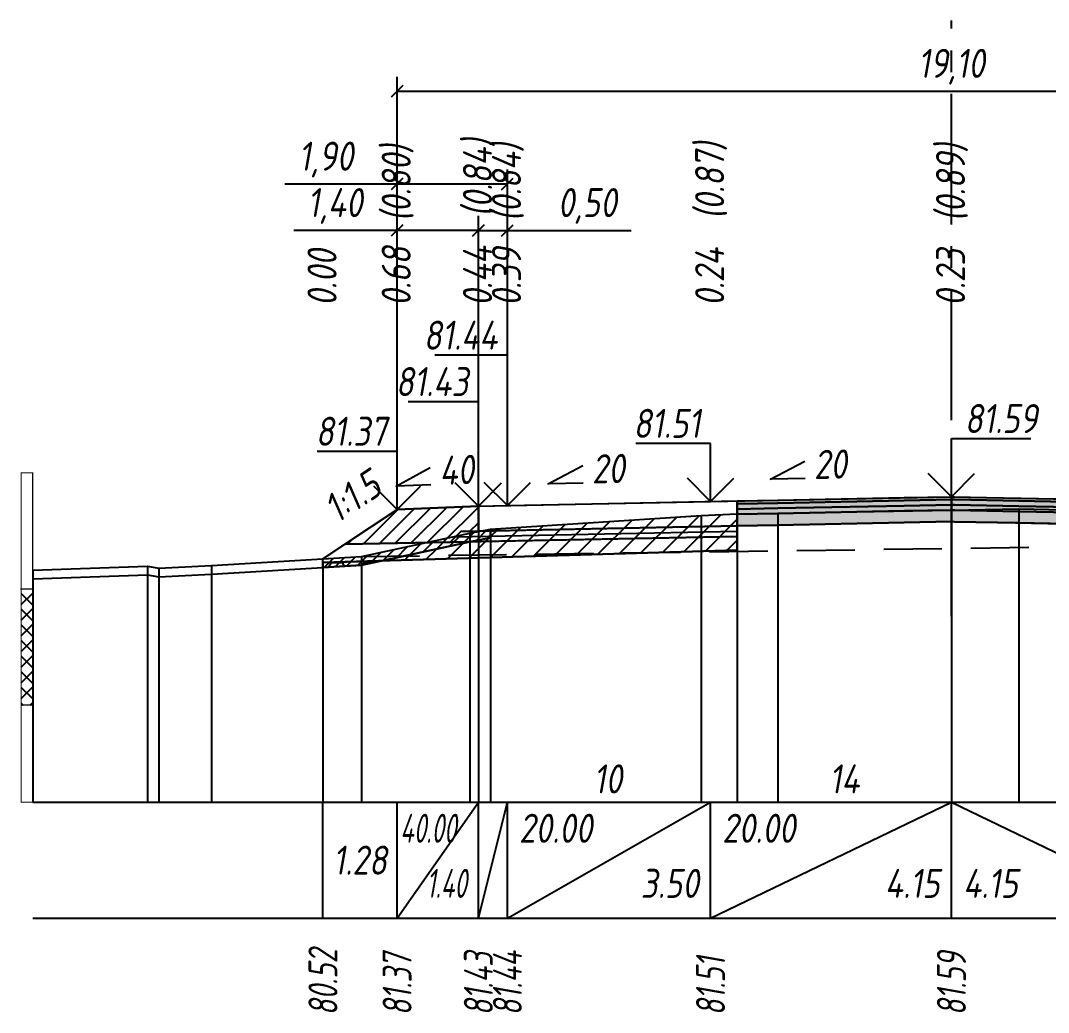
# Model space of a CAD drawing. Extents: x -717 to 1451, y -133302 to 233.
# Drawn here: x 78.9 to 167.5, y -24231.1 to -24145.6 of the extents above; entities that cross this region are included whole.
import ezdxf
from ezdxf.enums import TextEntityAlignment as Align

# ---------------------------------------------------------------- set-up
doc = ezdxf.new("R2010")
doc.units = 0
doc.linetypes.add('осевая2', pattern=[1.125, 0.75, -0.125, 0.125, -0.125])
doc.linetypes.add('штриховая', pattern=[0.75, 0.5, -0.25])
for name, color, linetype in [('Интерполированный поперечник', 2, 'Continuous'), ('Код_514', 1, 'Continuous'), ('Контур_0', 7, 'Continuous'), ('Контур_2521', 7, 'Continuous'), ('Контур_2564', 7, 'Continuous'), ('Контур_2660', 7, 'Continuous'), ('Контур_2665', 7, 'Continuous'), ('Контур_400', 7, 'Continuous'), ('Контур_508', 7, 'Continuous'), ('Контур_512', 7, 'Continuous'), ('Контур_513', 7, 'Continuous'), ('Контур_818', 7, 'Continuous'), ('Красный поперечник', 1, 'Continuous'), ('Линейка абсолютных высот', 7, 'Continuous'), ('Объём_2501', 7, 'Continuous'), ('Объём_2564', 7, 'Continuous'), ('Объём_2650', 7, 'Continuous'), ('Объём_2660', 7, 'Continuous'), ('Объём_2661', 7, 'Continuous'), ('Объём_2665', 7, 'Continuous'), ('Объём_2666', 7, 'Continuous'), ('Объём_2667', 7, 'Continuous'), ('Объём_2668', 7, 'Continuous'), ('Объём_2669', 7, 'Continuous'), ('Объём_2675', 7, 'Continuous'), ('Объём_2753', 7, 'Continuous'), ('Ось', 1, 'осевая2'), ('Откосы', 7, 'Continuous'), ('Отметки покрытия', 7, 'Continuous'), ('Рабочие отметки', 7, 'Continuous'), ('Рабочие отметки доп.', 7, 'Continuous'), ('Слои выравнивания', 7, 'Continuous'), ('Таблица', 7, 'Continuous'), ('Уклоны проезжей части', 7, 'Continuous'), ('Черный поперечник', 3, 'Continuous')]:
    doc.layers.add(name, color=color, linetype=linetype)
for name, color, linetype, true_color in [('Контур_2540', 2, 'Continuous', 0xffff00), ('Контур_2560', 2, 'Continuous', 0xffff00), ('Контур_2561', 7, 'Continuous', 0xff8040), ('Контур_2562', 3, 'Continuous', 0x00ff00), ('Контур_2563', 7, 'Continuous', 0xff8000), ('Контур_2570', 7, 'Continuous', 0x80ff00), ('Контур_2725', 7, 'Continuous', 0x323232), ('Контур_2736', 4, 'Continuous', 0x00ffff), ('Контур_2737', 4, 'Continuous', 0x00ffff), ('Контур_2738', 4, 'Continuous', 0x00ffff), ('Контур_2739', 4, 'Continuous', 0x00ffff), ('Контур_2741', 4, 'Continuous', 0x00ffff), ('Контур_2742', 4, 'Continuous', 0x00ffff), ('Контур_2743', 4, 'Continuous', 0x00ffff), ('Контур_2744', 7, 'Continuous', 0xa4ffff), ('Контур_2745', 7, 'Continuous', 0xa4ffff), ('Контур_2747', 4, 'Continuous', 0x00ffff), ('Контур_2748', 4, 'Continuous', 0x00ffff), ('Контур_2749', 4, 'Continuous', 0x00ffff), ('Контур_2750', 4, 'Continuous', 0x00ffff), ('Контур_2751', 4, 'Continuous', 0x00ffff), ('Контур_2752', 4, 'Continuous', 0x00ffff), ('Контур_2760', 7, 'Continuous', 0x323232), ('Контур_2761', 7, 'Continuous', 0x323232), ('Контур_2762', 7, 'Continuous', 0x323232), ('Контур_2763', 7, 'Continuous', 0x323232), ('Контур_402', 7, 'Continuous', 0xff6464), ('Контур_703', 4, 'Continuous', 0x00ffff), ('Контур_705', 4, 'Continuous', 0x00ffff), ('Контур_707', 4, 'Continuous', 0x00ffff), ('Контур_720', 131, 'Continuous', 0xaaffff), ('Объём_2500', 7, 'Continuous', 0xc0c0c0), ('Объём_2520', 7, 'Continuous', 0x80ffff), ('Объём_2540', 2, 'Continuous', 0xffff00), ('Объём_2560', 2, 'Continuous', 0xffff00), ('Объём_2561', 7, 'Continuous', 0xff8040), ('Объём_2562', 3, 'Continuous', 0x00ff00), ('Объём_2563', 7, 'Continuous', 0xff8000), ('Объём_2570', 7, 'Continuous', 0x80ff00), ('Объём_2600', 7, 'Continuous', 0x808000), ('Объём_2746', 2, 'Continuous', 0xffff00)]:
    doc.layers.add(name, color=color, linetype=linetype, true_color=true_color)
doc.styles.get("Standard").update_dxf_attribs({"font": 'txt', "height": 2.5})
doc.styles.add('М', font='romand.shx', dxfattribs={"width": 0.8, "oblique": 10, "height": 2.5})
doc.dimstyles.new('ISO-25', dxfattribs={"dimtxt": 2.5, "dimasz": 2.5, "dimexe": 1.25, "dimexo": 0.625, "dimtad": 1, "dimtxsty": 'Standard', "dimcen": 2.5, "dimadec": 0, "dimazin": 0, "dimtfac": 1, "dimtmove": 0, "dimatfit": 3, "dimfxl": 1, "dimarcsym": 0})

# ---------------------------------------------------------------- blocks, each defined once
blk = doc.blocks.new('_Oblique')
at = {"color": 0, "linetype": 'ByBlock', "lineweight": -2}
blk.add_line((-0.5, -0.5), (0.5, 0.5), dxfattribs=at)
blk = doc.blocks.new('*D586')
at = {"color": 0, "lineweight": -2, "transparency": 16777216}
for p, q in [((111.389, -24187.21), (111.389, -24162.49)), ((118.389, -24186.93), (118.389, -24162.49)), ((111.389, -24163.74), (102.5, -24163.74)), ((118.389, -24163.74), (111.389, -24163.74))]:
    blk.add_line(p, q, dxfattribs=at)
at = {"layer": 'Defpoints', "color": 0, "transparency": 16777216}
for p in [(118.389, -24163.74), (111.389, -24187.835), (118.389, -24187.555)]:
    blk.add_point(p, dxfattribs=at)
at = {"color": 0, "lineweight": -2, "transparency": 16777216, "rotation": 180}
blk.add_blockref('_Oblique', (111.389, -24163.74), dxfattribs=at)
at = {"color": 0, "lineweight": -2, "transparency": 16777216}
blk.add_blockref('_Oblique', (118.389, -24163.74), dxfattribs=at)
at = {"color": 0, "transparency": 16777216, "insert": (106.04, -24161.627), "char_height": 2.5, "width": 8.75, "attachment_point": 5, "style": 'М'}
blk.add_mtext('1,40', dxfattribs=at)
blk = doc.blocks.new('*D588')
at = {"color": 0, "lineweight": -2, "transparency": 16777216}
for p, q in [((118.389, -24186.93), (118.389, -24162.49)), ((120.889, -24186.88), (120.889, -24162.49)), ((118.389, -24163.74), (120.889, -24163.74)), ((120.889, -24163.74), (131.538, -24163.74))]:
    blk.add_line(p, q, dxfattribs=at)
at = {"layer": 'Defpoints', "color": 0, "transparency": 16777216}
for p in [(120.889, -24163.74), (118.389, -24187.555), (120.889, -24187.505)]:
    blk.add_point(p, dxfattribs=at)
at = {"color": 0, "lineweight": -2, "transparency": 16777216, "rotation": 180}
blk.add_blockref('_Oblique', (118.389, -24163.74), dxfattribs=at)
at = {"color": 0, "lineweight": -2, "transparency": 16777216}
blk.add_blockref('_Oblique', (120.889, -24163.74), dxfattribs=at)
at = {"color": 0, "transparency": 16777216, "insert": (127.776, -24161.627), "char_height": 2.5, "width": 9.16667, "attachment_point": 5, "style": 'М'}
blk.add_mtext('0,50', dxfattribs=at)
blk = doc.blocks.new('*D591')
at = {"color": 0, "lineweight": -2, "transparency": 16777216}
for p, q in [((111.389, -24187.21), (111.389, -24158.49)), ((120.889, -24186.88), (120.889, -24158.49)), ((111.389, -24159.74), (101.722, -24159.74)), ((120.889, -24159.74), (111.389, -24159.74))]:
    blk.add_line(p, q, dxfattribs=at)
at = {"layer": 'Defpoints', "color": 0, "transparency": 16777216}
for p in [(120.889, -24159.74), (111.389, -24187.835), (120.889, -24187.505)]:
    blk.add_point(p, dxfattribs=at)
at = {"color": 0, "lineweight": -2, "transparency": 16777216, "rotation": 180}
blk.add_blockref('_Oblique', (111.389, -24159.74), dxfattribs=at)
at = {"color": 0, "lineweight": -2, "transparency": 16777216}
blk.add_blockref('_Oblique', (120.889, -24159.74), dxfattribs=at)
at = {"color": 0, "transparency": 16777216, "insert": (105.262, -24157.627), "char_height": 2.5, "width": 8.75, "attachment_point": 5, "style": 'М'}
blk.add_mtext('1,90', dxfattribs=at)
blk = doc.blocks.new('*D592')
at = {"color": 0, "lineweight": -2, "transparency": 16777216}
for p, q in [((111.389, -24187.21), (111.389, -24150.49)), ((206.889, -24187.21), (206.889, -24150.49)), ((111.389, -24151.74), (206.889, -24151.74))]:
    blk.add_line(p, q, dxfattribs=at)
at = {"layer": 'Defpoints', "color": 0, "transparency": 16777216}
for p in [(206.889, -24151.74), (111.389, -24187.835), (206.889, -24187.835)]:
    blk.add_point(p, dxfattribs=at)
at = {"color": 0, "lineweight": -2, "transparency": 16777216, "rotation": 180}
blk.add_blockref('_Oblique', (111.389, -24151.74), dxfattribs=at)
at = {"color": 0, "lineweight": -2, "transparency": 16777216}
blk.add_blockref('_Oblique', (206.889, -24151.74), dxfattribs=at)
at = {"color": 0, "transparency": 16777216, "insert": (159.139, -24149.627), "char_height": 2.5, "width": 10.41667, "attachment_point": 5, "style": 'М'}
blk.add_mtext('19,10', dxfattribs=at)

msp = doc.modelspace()

# ---------------------------------------------------------------- hatches: boundary and pattern name
at = {"layer": 'Линейка абсолютных высот'}
h = msp.add_hatch(dxfattribs=at)
h.set_pattern_fill('ANSI37', scale=0.3, style=0)
h.set_pattern_definition([(45.0000013, (0, 0), (-0.67351924, 0.67351921), []), (135.0000003, (0, 0), (-0.67351922, -0.67351923), [])])
h.paths.add_polyline_path([(80, -24204.63), (80, -24194.63), (79, -24194.63), (79, -24204.63)])
at = {"layer": 'Объём_2563'}
h = msp.add_hatch(dxfattribs=at)
h.set_pattern_fill('ANSI31', color=256, scale=0.3)
h.paths.add_polyline_path([(111.389, -24187.773), (118.389, -24187.493), (118.389, -24189.643), (116.889, -24189.673), (115.971, -24190.591), (106.889, -24190.773)])
at = {"layer": 'Объём_2570'}
h = msp.add_hatch(dxfattribs=at)
h.set_pattern_fill('ANSI31', color=256, scale=0.2)
h.paths.add_polyline_path([(119.435, -24190.229), (117.645, -24190.574), (108.312, -24192.584), (105, -24192.782), (105, -24192.032), (108.312, -24191.834), (117.645, -24189.824), (119.435, -24189.479)])
at = {"layer": 'Объём_2600'}
h = msp.add_hatch(dxfattribs=at)
h.set_pattern_fill('ANSI31', color=6, scale=0.4)
h.paths.add_polyline_path([(137.591, -24188.308), (140.695, -24188.164), (140.695, -24191.281), (110.102, -24192.199), (117.645, -24190.574), (119.435, -24190.229), (119.435, -24189.479)])
h = msp.add_hatch(dxfattribs=at)
h.set_pattern_fill('HONEY', color=5, scale=0.3)
h.paths.add_polyline_path([(105, -24192.352), (110.102, -24192.199), (108.312, -24192.584), (105, -24192.782)])
at = {"layer": 'Слои выравнивания'}
for color, points in [(2, [(140.695, -24187.047), (144.173, -24186.977), (155.056, -24186.759), (159.139, -24186.678), (159.139, -24186.928), (155.056, -24187.009), (144.173, -24187.227), (140.695, -24187.297)]), (3, [(140.695, -24187.297), (144.173, -24187.227), (155.056, -24187.009), (159.139, -24186.928), (159.139, -24187.378), (155.056, -24187.459), (144.173, -24187.677), (140.695, -24187.747)]), (2, [(159.139, -24186.678), (159.415, -24186.683), (164.936, -24186.794), (179.889, -24187.093), (189.517, -24187.285), (189.517, -24187.535), (179.889, -24187.343), (164.936, -24187.044), (159.415, -24186.933), (159.139, -24186.928)]), (3, [(159.139, -24186.928), (159.415, -24186.933), (164.936, -24187.044), (179.889, -24187.343), (189.517, -24187.535), (189.517, -24187.985), (179.889, -24187.793), (164.936, -24187.494), (159.415, -24187.383), (159.139, -24187.378)]), (4, [(140.695, -24187.747), (144.173, -24187.677), (155.056, -24187.459), (159.139, -24187.378), (159.139, -24187.828), (155.056, -24187.909), (144.173, -24188.127), (140.695, -24188.197)]), (5, [(140.695, -24188.197), (144.173, -24188.127), (155.056, -24187.909), (159.139, -24187.828), (159.139, -24188.828), (155.056, -24188.909), (144.173, -24189.127), (140.695, -24189.197)]), (4, [(159.139, -24187.378), (159.415, -24187.383), (164.936, -24187.494), (179.889, -24187.793), (189.517, -24187.985), (189.517, -24188.435), (179.889, -24188.243), (164.936, -24187.944), (159.415, -24187.833), (159.139, -24187.828)]), (5, [(159.139, -24187.828), (159.415, -24187.833), (164.936, -24187.944), (179.889, -24188.243), (189.517, -24188.435), (189.517, -24189.435), (179.889, -24189.243), (164.936, -24188.944), (159.415, -24188.833), (159.139, -24188.828)])]:
    msp.add_hatch(color=color, dxfattribs=at).paths.add_polyline_path(points)

# ---------------------------------------------------------------- linework, layer by layer
at = {"layer": 'Интерполированный поперечник', "linetype": 'штриховая', "ltscale": 10, "flags": 128}
msp.add_lwpolyline([(108.312, -24191.834), (222.711, -24190.255)], dxfattribs=at)
at = {"layer": 'Код_514'}
for p, q in [((105, -24223), (105, -24213)), ((111.389, -24223), (111.389, -24213)), ((111.389, -24223), (118.389, -24213)), ((118.389, -24223), (118.389, -24213)), ((118.389, -24223), (120.889, -24213)), ((120.889, -24223), (120.889, -24213)), ((120.889, -24223), (138.389, -24213)), ((138.389, -24223), (138.389, -24213)), ((138.389, -24223), (159.139, -24213)), ((159.139, -24223), (159.139, -24213)), ((159.139, -24213), (179.889, -24223))]:
    msp.add_line(p, q, dxfattribs=at)
at = {"layer": 'Контур_0', "flags": 128}
for points in [[(118.389, -24187.493), (140.695, -24187.047), (140.695, -24189.197), (118.389, -24189.643), (118.389, -24187.493), (118.389, -24187.493)], [(111.389, -24187.773), (105, -24192.032), (105, -24192.032), (105, -24192.032), (105, -24192.032), (105, -24192.032), (105, -24192.032), (105, -24192.032), (105, -24192.032), (105, -24192.032), (105, -24192.032), (105, -24192.032), (105, -24192.032), (105, -24192.032), (105, -24192.032), (105, -24192.032)], [(111.389, -24187.773), (105, -24192.032), (105, -24192.032), (105, -24192.032), (105, -24192.032), (105, -24192.032), (105, -24192.032), (105, -24192.032), (105, -24192.032), (105, -24192.032), (105, -24192.032), (105, -24192.032), (105, -24192.032), (105, -24192.032), (105, -24192.032), (105, -24192.032), (105, -24192.032), (105, -24192.032), (105, -24192.032), (105, -24192.032), (105, -24192.032), (105, -24192.032), (105, -24192.032), (105, -24192.032), (105, -24192.032), (105, -24192.032), (105, -24192.032), (105, -24192.032), (105, -24192.032), (105, -24192.032)], [(106.889, -24190.773), (115.971, -24190.591), (116.889, -24189.673), (118.389, -24189.643)], [(116.889, -24189.673), (140.695, -24189.197), (140.695, -24190.097), (115.971, -24190.591), (116.889, -24189.673), (116.889, -24189.673)]]:
    msp.add_lwpolyline(points, dxfattribs=at)
at = {"layer": 'Контур_2521', "color": 250, "flags": 128}
msp.add_lwpolyline([(116.43, -24190.132), (140.695, -24189.647)], dxfattribs=at)
at = {"layer": 'Контур_2540', "flags": 128}
msp.add_lwpolyline([(106.889, -24190.773), (140.695, -24190.097), (140.695, -24191.281), (105, -24192.352), (105, -24192.032), (106.889, -24190.773), (106.889, -24190.773)], dxfattribs=at)
at = {"layer": 'Контур_2560', "flags": 128}
msp.add_lwpolyline([(111.389, -24187.773), (111.389, -24187.773), (111.389, -24187.773), (118.389, -24187.493)], dxfattribs=at)
at = {"layer": 'Контур_2561', "flags": 128}
msp.add_lwpolyline([(118.389, -24187.493), (118.389, -24187.493), (111.389, -24187.773), (111.389, -24187.773), (118.389, -24187.493)], dxfattribs=at)
at = {"layer": 'Контур_2562', "flags": 128}
msp.add_lwpolyline([(111.389, -24187.773), (111.389, -24187.773), (111.389, -24187.773), (111.389, -24187.773), (111.389, -24187.773)], dxfattribs=at)
at = {"layer": 'Контур_2563', "flags": 128}
msp.add_lwpolyline([(111.389, -24187.773), (118.389, -24187.493), (118.389, -24189.643), (116.889, -24189.673), (115.971, -24190.591), (106.889, -24190.773), (111.389, -24187.773), (111.389, -24187.773)], dxfattribs=at)
at = {"layer": 'Контур_2564', "flags": 128}
msp.add_lwpolyline([(111.389, -24187.773), (118.389, -24187.493)], dxfattribs=at)
at = {"layer": 'Контур_2570', "flags": 128}
msp.add_lwpolyline([(80, -24193.75), (89.876, -24193.423), (90.859, -24193.591), (95.393, -24193.355), (108.312, -24192.584), (108.312, -24192.584), (117.645, -24190.574), (119.435, -24190.229), (119.435, -24189.479), (137.591, -24188.308), (140.695, -24188.164), (144.173, -24188.099), (159.139, -24187.838), (164.936, -24187.737), (189.517, -24188.272)], dxfattribs=at)
at = {"layer": 'Контур_2660', "flags": 128}
msp.add_lwpolyline([(105, -24192.352), (140.695, -24191.281)], dxfattribs=at)
at = {"layer": 'Контур_2665', "flags": 128}
msp.add_lwpolyline([(111.389, -24187.773), (111.389, -24187.773)], dxfattribs=at)
at = {"layer": 'Контур_2725', "flags": 128}
msp.add_lwpolyline([(140.695, -24189.197), (144.173, -24189.127), (155.056, -24188.909), (159.139, -24188.828), (159.415, -24188.833), (164.936, -24188.944), (179.889, -24189.243), (189.517, -24189.435)], dxfattribs=at)
at = {"layer": 'Контур_2736', "flags": 128}
msp.add_lwpolyline([(111.389, -24187.773), (105, -24192.032)], dxfattribs=at)
at = {"layer": 'Контур_2737', "flags": 128}
msp.add_lwpolyline([(105, -24192.032), (105, -24192.032)], dxfattribs=at)
at = {"layer": 'Контур_2738', "flags": 128}
msp.add_lwpolyline([(105, -24192.032), (105, -24192.032)], dxfattribs=at)
at = {"layer": 'Контур_2739', "flags": 128}
msp.add_lwpolyline([(105, -24192.032), (105, -24192.032)], dxfattribs=at)
at = {"layer": 'Контур_2741', "flags": 128}
msp.add_lwpolyline([(105, -24192.032), (105, -24192.032)], dxfattribs=at)
at = {"layer": 'Контур_2742', "flags": 128}
msp.add_lwpolyline([(105, -24192.032), (105, -24192.032)], dxfattribs=at)
at = {"layer": 'Контур_2743', "flags": 128}
msp.add_lwpolyline([(105, -24192.032), (105, -24192.032)], dxfattribs=at)
at = {"layer": 'Контур_2744', "flags": 128}
msp.add_lwpolyline([(105, -24192.032), (105, -24192.032)], dxfattribs=at)
msp.add_lwpolyline([(105, -24192.032), (105, -24192.032)], dxfattribs=at)
msp.add_lwpolyline([(105, -24192.032), (105, -24192.032)], dxfattribs=at)
msp.add_lwpolyline([(105, -24192.032), (105, -24192.032)], dxfattribs=at)
msp.add_lwpolyline([(105, -24192.032), (105, -24192.032)], dxfattribs=at)
msp.add_lwpolyline([(105, -24192.032), (105, -24192.032)], dxfattribs=at)
at = {"layer": 'Контур_2745', "flags": 128}
msp.add_lwpolyline([(105, -24192.032), (105, -24192.032)], dxfattribs=at)
msp.add_lwpolyline([(105, -24192.032), (105, -24192.032)], dxfattribs=at)
msp.add_lwpolyline([(105, -24192.032), (105, -24192.032)], dxfattribs=at)
msp.add_lwpolyline([(105, -24192.032), (105, -24192.032)], dxfattribs=at)
msp.add_lwpolyline([(105, -24192.032), (105, -24192.032)], dxfattribs=at)
msp.add_lwpolyline([(105, -24192.032), (105, -24192.032)], dxfattribs=at)
at = {"layer": 'Контур_2747', "flags": 128}
msp.add_lwpolyline([(105, -24192.032), (105, -24192.032)], dxfattribs=at)
at = {"layer": 'Контур_2748', "flags": 128}
msp.add_lwpolyline([(105, -24192.032), (105, -24192.032)], dxfattribs=at)
at = {"layer": 'Контур_2749', "flags": 128}
msp.add_lwpolyline([(105, -24192.032), (105, -24192.032)], dxfattribs=at)
at = {"layer": 'Контур_2750', "flags": 128}
msp.add_lwpolyline([(105, -24192.032), (105, -24192.032)], dxfattribs=at)
at = {"layer": 'Контур_2751', "flags": 128}
msp.add_lwpolyline([(105, -24192.032), (105, -24192.032)], dxfattribs=at)
at = {"layer": 'Контур_2752', "flags": 128}
msp.add_lwpolyline([(105, -24192.032), (105, -24192.032)], dxfattribs=at)
at = {"layer": 'Контур_2760', "flags": 128}
msp.add_lwpolyline([(140.695, -24187.047), (144.173, -24186.977), (155.056, -24186.759), (159.139, -24186.678), (159.415, -24186.683), (164.936, -24186.794), (179.889, -24187.093), (189.517, -24187.285)], dxfattribs=at)
at = {"layer": 'Контур_2761', "flags": 128}
msp.add_lwpolyline([(140.695, -24187.297), (144.173, -24187.227), (155.056, -24187.009), (159.139, -24186.928), (159.415, -24186.933), (164.936, -24187.044), (179.889, -24187.343), (189.517, -24187.535)], dxfattribs=at)
at = {"layer": 'Контур_2762', "flags": 128}
msp.add_lwpolyline([(140.695, -24187.747), (144.173, -24187.677), (155.056, -24187.459), (159.139, -24187.378), (159.415, -24187.383), (164.936, -24187.494), (179.889, -24187.793), (189.517, -24187.985)], dxfattribs=at)
at = {"layer": 'Контур_2763', "flags": 128}
msp.add_lwpolyline([(140.695, -24188.197), (144.173, -24188.127), (155.056, -24187.909), (159.139, -24187.828), (159.415, -24187.833), (164.936, -24187.944), (179.889, -24188.243), (189.517, -24188.435)], dxfattribs=at)
at = {"layer": 'Контур_400', "flags": 128}
for points in [[(118.389, -24187.493), (120.889, -24187.443), (120.889, -24187.443), (120.889, -24187.443), (120.889, -24187.443), (120.889, -24187.443), (120.889, -24187.443), (138.389, -24187.093), (159.139, -24186.678)], [(159.139, -24186.678), (179.889, -24187.093), (197.389, -24187.443), (197.389, -24187.443), (197.389, -24187.443), (197.389, -24187.443), (197.389, -24187.443), (197.389, -24187.443), (199.889, -24187.493)]]:
    msp.add_lwpolyline(points, dxfattribs=at)
at = {"layer": 'Контур_402', "flags": 128}
msp.add_lwpolyline([(105, -24192.352), (140.695, -24191.281), (140.695, -24189.197), (159.139, -24188.828), (189.517, -24189.435), (189.517, -24191.639), (213.78, -24192.367)], dxfattribs=at)
at = {"layer": 'Контур_508', "flags": 128}
msp.add_lwpolyline([(105, -24192.352), (140.695, -24191.281), (140.695, -24189.197), (159.139, -24188.828), (189.517, -24189.435), (189.517, -24191.639), (213.78, -24192.367), (213.886, -24192.437), (215.886, -24192.437), (219.085, -24190.305)], dxfattribs=at)
at = {"layer": 'Контур_512', "flags": 128}
msp.add_lwpolyline([(105, -24192.352), (140.695, -24191.281)], dxfattribs=at)
at = {"layer": 'Контур_513', "flags": 128}
msp.add_lwpolyline([(105, -24192.352), (140.695, -24191.281), (140.695, -24189.197), (159.139, -24188.828), (189.517, -24189.435), (189.517, -24191.639), (213.78, -24192.367), (213.886, -24192.437), (215.886, -24192.437), (219.085, -24190.305)], dxfattribs=at)
at = {"layer": 'Контур_703', "flags": 128}
for points in [[(111.389, -24187.773), (105, -24192.032)], [(105, -24192.032), (105, -24192.032)]]:
    msp.add_lwpolyline(points, dxfattribs=at)
at = {"layer": 'Контур_705', "flags": 128}
msp.add_lwpolyline([(105, -24192.032), (105, -24192.032)], dxfattribs=at)
at = {"layer": 'Контур_707', "flags": 128}
msp.add_lwpolyline([(105, -24192.032), (105, -24192.032)], dxfattribs=at)
at = {"layer": 'Контур_720', "flags": 128}
msp.add_lwpolyline([(105, -24192.032), (105, -24192.032)], dxfattribs=at)
at = {"layer": 'Контур_818', "flags": 128}
msp.add_lwpolyline([(105, -24192.782), (108.312, -24192.584), (108.312, -24192.584), (117.645, -24190.574), (119.435, -24190.229), (119.435, -24189.479), (137.591, -24188.308), (140.695, -24188.164), (144.173, -24188.099), (159.139, -24187.838), (164.936, -24187.737), (189.517, -24188.272), (207.698, -24189.043), (210.815, -24189.238), (210.815, -24189.988), (211.613, -24190.103), (219.085, -24190.71)], dxfattribs=at)
at = {"layer": 'Красный поперечник'}
for p, q in [((138.389, -24187.093), (159.139, -24186.678)), ((159.139, -24186.678), (179.889, -24187.093)), ((105, -24192.032), (111.389, -24187.773)), ((111.389, -24187.773), (118.389, -24187.493)), ((118.389, -24187.493), (120.889, -24187.443)), ((120.889, -24187.443), (138.389, -24187.093)), ((140.695, -24191.281), (140.695, -24213)), ((105, -24192.352), (105, -24213))]:
    msp.add_line(p, q, dxfattribs=at)
at = {"layer": 'Линейка абсолютных высот', "color": 7, "const_width": 0.1, "flags": 128}
for points in [[(80, -24194.63), (80, -24184.63), (79, -24184.63), (79, -24194.63), (80, -24194.63)], [(80, -24204.63), (80, -24194.63), (79, -24194.63), (79, -24204.63), (80, -24204.63)], [(80, -24213), (80, -24204.63), (79, -24204.63), (79, -24213), (80, -24213)]]:
    msp.add_lwpolyline(points, dxfattribs=at)
at = {"layer": 'Объём_2500', "flags": 128}
msp.add_lwpolyline([(118.389, -24187.493), (140.695, -24187.047), (140.695, -24189.197), (118.389, -24189.643), (118.389, -24187.493), (118.389, -24187.493)], dxfattribs=at)
at = {"layer": 'Объём_2501', "flags": 128}
for points in [[(118.389, -24187.493), (120.889, -24187.443), (120.889, -24187.443), (120.889, -24187.443), (120.889, -24187.443), (120.889, -24187.443), (120.889, -24187.443), (138.389, -24187.093), (159.139, -24186.678)], [(159.139, -24186.678), (179.889, -24187.093), (197.389, -24187.443), (197.389, -24187.443), (197.389, -24187.443), (197.389, -24187.443), (197.389, -24187.443), (197.389, -24187.443), (199.889, -24187.493)]]:
    msp.add_lwpolyline(points, dxfattribs=at)
at = {"layer": 'Объём_2520', "color": 250, "flags": 128}
msp.add_lwpolyline([(116.889, -24189.673), (140.695, -24189.197), (140.695, -24190.097), (115.971, -24190.591), (116.889, -24189.673), (116.889, -24189.673)], dxfattribs=at)
at = {"layer": 'Объём_2540', "flags": 128}
msp.add_lwpolyline([(106.889, -24190.773), (140.695, -24190.097), (140.695, -24191.281), (105, -24192.352), (105, -24192.032), (106.889, -24190.773), (106.889, -24190.773)], dxfattribs=at)
at = {"layer": 'Объём_2560', "flags": 128}
msp.add_lwpolyline([(111.389, -24187.773), (111.389, -24187.773), (111.389, -24187.773), (118.389, -24187.493)], dxfattribs=at)
at = {"layer": 'Объём_2561', "flags": 128}
msp.add_lwpolyline([(118.389, -24187.493), (118.389, -24187.493), (111.389, -24187.773), (111.389, -24187.773), (118.389, -24187.493)], dxfattribs=at)
at = {"layer": 'Объём_2562', "flags": 128}
msp.add_lwpolyline([(111.389, -24187.773), (111.389, -24187.773), (111.389, -24187.773), (111.389, -24187.773), (111.389, -24187.773)], dxfattribs=at)
at = {"layer": 'Объём_2563', "color": 250, "flags": 128}
msp.add_lwpolyline([(111.389, -24187.773), (118.389, -24187.493), (118.389, -24189.643), (116.889, -24189.673), (115.971, -24190.591), (106.889, -24190.773), (111.389, -24187.773), (111.389, -24187.773)], dxfattribs=at)
at = {"layer": 'Объём_2564', "flags": 128}
msp.add_lwpolyline([(111.389, -24187.773), (118.389, -24187.493)], dxfattribs=at)
at = {"layer": 'Объём_2570', "flags": 128}
msp.add_lwpolyline([(119.435, -24190.229), (117.645, -24190.574), (108.312, -24192.584), (105, -24192.782), (105, -24192.032), (108.312, -24191.834), (117.645, -24189.824), (119.435, -24189.479), (119.435, -24190.229), (119.435, -24190.229)], dxfattribs=at)
at = {"layer": 'Объём_2600', "color": 5, "flags": 128}
msp.add_lwpolyline([(105, -24192.352), (110.102, -24192.199), (108.312, -24192.584), (105, -24192.782), (105, -24192.352), (105, -24192.352)], dxfattribs=at)
at = {"layer": 'Объём_2650', "color": 6, "flags": 128}
msp.add_lwpolyline([(137.591, -24188.308), (140.695, -24188.164), (140.695, -24191.281), (110.102, -24192.199), (117.645, -24190.574), (119.435, -24190.229), (119.435, -24189.479), (137.591, -24188.308), (137.591, -24188.308)], dxfattribs=at)
at = {"layer": 'Объём_2660', "flags": 128}
msp.add_lwpolyline([(105, -24192.352), (140.695, -24191.281)], dxfattribs=at)
at = {"layer": 'Объём_2661', "flags": 128}
msp.add_lwpolyline([(111.389, -24187.773), (105, -24192.032)], dxfattribs=at)
at = {"layer": 'Объём_2665', "flags": 128}
msp.add_lwpolyline([(111.389, -24187.773), (111.389, -24187.773)], dxfattribs=at)
at = {"layer": 'Объём_2666', "flags": 128}
msp.add_lwpolyline([(111.389, -24187.773), (105, -24192.032)], dxfattribs=at)
at = {"layer": 'Объём_2667', "flags": 128}
msp.add_lwpolyline([(105, -24192.032), (105, -24192.032)], dxfattribs=at)
msp.add_lwpolyline([(105, -24192.032), (105, -24192.032)], dxfattribs=at)
at = {"layer": 'Объём_2668', "flags": 128}
msp.add_lwpolyline([(105, -24192.032), (105, -24192.032)], dxfattribs=at)
msp.add_lwpolyline([(105, -24192.032), (105, -24192.032)], dxfattribs=at)
at = {"layer": 'Объём_2669', "flags": 128}
msp.add_lwpolyline([(105, -24192.032), (105, -24192.032)], dxfattribs=at)
msp.add_lwpolyline([(105, -24192.032), (105, -24192.032)], dxfattribs=at)
at = {"layer": 'Объём_2675', "flags": 128}
msp.add_lwpolyline([(105, -24192.032), (105, -24192.032)], dxfattribs=at)
msp.add_lwpolyline([(105, -24192.032), (105, -24192.032)], dxfattribs=at)
msp.add_lwpolyline([(105, -24192.032), (105, -24192.032)], dxfattribs=at)
msp.add_lwpolyline([(105, -24192.032), (105, -24192.032)], dxfattribs=at)
msp.add_lwpolyline([(105, -24192.032), (105, -24192.032)], dxfattribs=at)
msp.add_lwpolyline([(105, -24192.032), (105, -24192.032)], dxfattribs=at)
msp.add_lwpolyline([(105, -24192.032), (105, -24192.032)], dxfattribs=at)
msp.add_lwpolyline([(105, -24192.032), (105, -24192.032)], dxfattribs=at)
msp.add_lwpolyline([(105, -24192.032), (105, -24192.032)], dxfattribs=at)
msp.add_lwpolyline([(105, -24192.032), (105, -24192.032)], dxfattribs=at)
msp.add_lwpolyline([(105, -24192.032), (105, -24192.032)], dxfattribs=at)
msp.add_lwpolyline([(105, -24192.032), (105, -24192.032)], dxfattribs=at)
at = {"layer": 'Объём_2746', "flags": 128}
msp.add_lwpolyline([(137.591, -24188.308), (140.695, -24188.164), (140.695, -24191.281), (110.102, -24192.199), (117.645, -24190.574), (119.435, -24190.229), (119.435, -24189.479), (137.591, -24188.308), (137.591, -24188.308)], dxfattribs=at)
at = {"layer": 'Объём_2753', "flags": 128}
msp.add_lwpolyline([(140.695, -24187.047), (140.695, -24187.047)], dxfattribs=at)
at = {"layer": 'Ось', "ltscale": 15}
msp.add_line((159.139, -24196.971), (159.139, -24145.648), dxfattribs=at)
at = {"layer": 'Откосы', "color": 1, "flags": 128}
for points in [[(114.294, -24185.656), (111.296, -24185.776), (114.234, -24184.157)], [(127.413, -24185.501), (124.414, -24185.561), (127.383, -24184.001)], [(146.538, -24185.118), (143.539, -24185.178), (146.508, -24183.619)]]:
    msp.add_lwpolyline(points, dxfattribs=at)
at = {"layer": 'Отметки покрытия', "color": 1}
for p, q in [((120.889, -24174.493), (114.639, -24174.493)), ((120.889, -24187.443), (120.889, -24174.493)), ((118.389, -24178.493), (112.339, -24178.493)), ((118.389, -24187.493), (118.389, -24178.493)), ((159.139, -24186.678), (159.139, -24181.678)), ((159.139, -24181.678), (165.989, -24181.678)), ((138.389, -24182.093), (131.939, -24182.093)), ((138.389, -24187.093), (138.389, -24182.093)), ((111.389, -24182.773), (104.489, -24182.773)), ((111.389, -24187.773), (111.389, -24182.773)), ((138.389, -24187.093), (136.389, -24185.093)), ((138.389, -24187.093), (140.389, -24185.093)), ((159.139, -24186.678), (157.139, -24184.678)), ((159.139, -24186.678), (161.139, -24184.678)), ((111.389, -24187.773), (109.389, -24185.773)), ((111.389, -24187.773), (113.389, -24185.773)), ((118.389, -24187.493), (116.389, -24185.493)), ((118.389, -24187.493), (120.389, -24185.493)), ((120.889, -24187.443), (118.889, -24185.443)), ((120.889, -24187.443), (122.889, -24185.443))]:
    msp.add_line(p, q, dxfattribs=at)
at = {"layer": 'Слои выравнивания'}
for p, q in [((140.695, -24187.047), (140.695, -24213)), ((159.139, -24186.678), (159.139, -24213)), ((118.389, -24187.493), (118.389, -24213))]:
    msp.add_line(p, q, dxfattribs=at)
at = {"layer": 'Слои выравнивания', "color": 2, "flags": 128}
for points in [[(140.695, -24187.047), (144.173, -24186.977), (155.056, -24186.759), (159.139, -24186.678), (159.139, -24186.928), (155.056, -24187.009), (144.173, -24187.227), (140.695, -24187.297)], [(159.139, -24186.678), (159.415, -24186.683), (164.936, -24186.794), (179.889, -24187.093), (189.517, -24187.285), (189.517, -24187.535), (179.889, -24187.343), (164.936, -24187.044), (159.415, -24186.933), (159.139, -24186.928)]]:
    msp.add_lwpolyline(points, close=True, dxfattribs=at)
at = {"layer": 'Слои выравнивания', "color": 3, "flags": 128}
for points in [[(140.695, -24187.297), (144.173, -24187.227), (155.056, -24187.009), (159.139, -24186.928), (159.139, -24187.378), (155.056, -24187.459), (144.173, -24187.677), (140.695, -24187.747)], [(159.139, -24186.928), (159.415, -24186.933), (164.936, -24187.044), (179.889, -24187.343), (189.517, -24187.535), (189.517, -24187.985), (179.889, -24187.793), (164.936, -24187.494), (159.415, -24187.383), (159.139, -24187.378)]]:
    msp.add_lwpolyline(points, close=True, dxfattribs=at)
at = {"layer": 'Слои выравнивания', "color": 4, "flags": 128}
for points in [[(140.695, -24187.747), (144.173, -24187.677), (155.056, -24187.459), (159.139, -24187.378), (159.139, -24187.828), (155.056, -24187.909), (144.173, -24188.127), (140.695, -24188.197)], [(159.139, -24187.378), (159.415, -24187.383), (164.936, -24187.494), (179.889, -24187.793), (189.517, -24187.985), (189.517, -24188.435), (179.889, -24188.243), (164.936, -24187.944), (159.415, -24187.833), (159.139, -24187.828)]]:
    msp.add_lwpolyline(points, close=True, dxfattribs=at)
at = {"layer": 'Слои выравнивания', "color": 5, "flags": 128}
for points in [[(140.695, -24188.197), (144.173, -24188.127), (155.056, -24187.909), (159.139, -24187.828), (159.139, -24188.828), (155.056, -24188.909), (144.173, -24189.127), (140.695, -24189.197)], [(159.139, -24187.828), (159.415, -24187.833), (164.936, -24187.944), (179.889, -24188.243), (189.517, -24188.435), (189.517, -24189.435), (179.889, -24189.243), (164.936, -24188.944), (159.415, -24188.833), (159.139, -24188.828)]]:
    msp.add_lwpolyline(points, close=True, dxfattribs=at)
at = {"layer": 'Таблица'}
for p, q in [((80, -24213), (244.085, -24213)), ((80, -24223), (244.085, -24223))]:
    msp.add_line(p, q, dxfattribs=at)
at = {"layer": 'Черный поперечник', "color": 7}
for p, q in [((159.139, -24187.838), (159.139, -24213)), ((164.936, -24187.737), (164.936, -24213)), ((137.591, -24188.308), (137.591, -24213)), ((140.695, -24188.164), (140.695, -24213)), ((144.173, -24188.099), (144.173, -24213)), ((119.435, -24189.479), (119.435, -24213)), ((117.645, -24189.824), (117.645, -24213)), ((108.312, -24191.834), (108.312, -24213)), ((80, -24193), (80, -24213)), ((89.876, -24192.673), (89.876, -24213)), ((90.859, -24192.841), (90.859, -24213)), ((95.393, -24192.605), (95.393, -24213))]:
    msp.add_line(p, q, dxfattribs=at)
at = {"layer": 'Черный поперечник', "flags": 128}
msp.add_lwpolyline([(80, -24193), (89.876, -24192.673), (90.859, -24192.841), (95.393, -24192.605), (108.312, -24191.834), (117.645, -24189.824), (119.435, -24189.479), (137.591, -24188.308), (140.695, -24188.164), (144.173, -24188.099), (159.139, -24187.838), (164.936, -24187.737), (189.517, -24188.272), (207.698, -24189.043), (210.815, -24189.238), (211.613, -24189.353), (222.711, -24190.255), (234.767, -24189.163), (236.28, -24188.902), (239.517, -24187.531), (243.817, -24187.596), (244.085, -24187.611)], dxfattribs=at)

# ---------------------------------------------------------------- texts
at = {"layer": 'Код_514', "style": 'М', "oblique": 10}
for s, width, p in [('40.00', 0.6, (111.641, -24214)), ('20.00', 0.8, (121.889, -24214)), ('20.00', 0.8, (139.389, -24214))]:
    msp.add_text(s, height=2.5, dxfattribs=dict(at, width=width)).set_placement(p, align=Align.TOP_LEFT)
at = {"layer": 'Код_514', "style": 'М', "oblique": 10, "width": 0.8}
msp.add_text('1.28', height=2.5, dxfattribs=at).set_placement((108.195, -24218), align=Align.MIDDLE_CENTER)
at = {"layer": 'Код_514', "style": 'М', "oblique": 10}
for s, width, p in [('1.40', 0.6, (117.389, -24222)), ('3.50', 0.8, (137.389, -24222)), ('4.15', 0.8, (158.139, -24222))]:
    msp.add_text(s, height=2.5, dxfattribs=dict(at, width=width)).set_placement(p, align=Align.BOTTOM_RIGHT)
at = {"layer": 'Код_514', "style": 'М', "oblique": 10, "width": 0.8}
msp.add_text('4.15', height=2.5, dxfattribs=at).set_placement((160.139, -24222), align=Align.BOTTOM_LEFT)
at = {"layer": 'Код_514', "style": 'М', "oblique": 10, "width": 0.7}
for s, p in [('80.52', (105, -24231.382)), ('81.37', (111.389, -24231.382)), ('81.43', (118.389, -24231.382)), ('81.44', (120.889, -24231.382)), ('81.59', (159.139, -24231.382)), ('81.51', (138.389, -24231.382))]:
    msp.add_text(s, height=2.5, rotation=90, dxfattribs=at).set_placement(p, align=Align.MIDDLE_LEFT)
at = {"layer": 'Отметки покрытия', "color": 1, "style": 'М', "oblique": 10, "width": 0.8}
for s, p in [('81.44', (120.03, -24174.761)), ('81.43', (117.53, -24178.761)), ('81.37', (110.53, -24183.041)), ('81.51', (137.53, -24182.361))]:
    msp.add_text(s, height=2.5, dxfattribs=at).set_placement(p, align=Align.BOTTOM_RIGHT)
msp.add_text('81.59', height=2.5, dxfattribs=at).set_placement((160.28, -24181.946), align=Align.BOTTOM_LEFT)
at = {"layer": 'Рабочие отметки', "color": 1, "style": 'М', "oblique": 10, "width": 0.8}
for s, p in [('0.00', (104.922, -24170.243)), ('0.68', (111.311, -24170.243)), ('0.44', (118.311, -24170.243)), ('0.39', (120.811, -24170.243)), ('0.24', (138.311, -24170.243)), ('0.23', (159.061, -24170.243))]:
    msp.add_text(s, height=2.5, rotation=90, dxfattribs=at).set_placement(p, align=Align.MIDDLE_LEFT)
at = {"layer": 'Рабочие отметки доп.', "color": 1, "style": 'М', "oblique": 10, "width": 0.8}
for s, p in [('(0.84)', (118.311, -24162.543)), ('(0.84)', (120.811, -24162.943)), ('(0.87)', (138.311, -24162.743)), ('(0.80)', (111.311, -24162.943)), ('(0.89)', (159.061, -24162.943))]:
    msp.add_text(s, height=2.5, rotation=90, dxfattribs=at).set_placement(p, align=Align.MIDDLE_LEFT)
at = {"layer": 'Слои выравнивания', "style": 'М', "oblique": 10, "width": 0.8}
for s, p in [('10', (129.542, -24213)), ('14', (149.917, -24213))]:
    msp.add_text(s, height=2.5, dxfattribs=at).set_placement(p, align=Align.BOTTOM_CENTER)
at = {"layer": 'Уклоны проезжей части', "color": 1, "style": 'М', "oblique": 10, "width": 0.8}
for s, rotation, p in [('20', 1.14576, (148.744, -24185.885)), ('40', 2.29061, (116.598, -24186.372)), ('20', 1.14576, (129.619, -24186.268)), ('1:1.5', 33.69007, (108.668, -24188.299))]:
    msp.add_text(s, height=2.5, rotation=rotation, dxfattribs=at).set_placement(p, align=Align.BOTTOM_CENTER)

# ---------------------------------------------------------------- dimensions: what is measured, and where the dimension line sits
at = {"color": 5}
dim = msp.add_linear_dim(base=(206.889, -24151.74), p1=(111.389, -24187.835), p2=(206.889, -24187.835), angle=180, dimstyle='ISO-25', override={"dimasz": 1, "dimlfac": 0.2, "dimzin": 0, "dimtxsty": 'М', "dimblk1": 'Oblique', "dimblk2": 'Oblique', "dimsah": 1}, dxfattribs=at)
dim.commit()
dim.dimension.update_dxf_attribs({"geometry": '*D592', "text_midpoint": (159.139, -24149.627)})
for base, p1, p2, picture, middle in [((120.889, -24159.74), (111.389, -24187.835), (120.889, -24187.505), '*D591', (105.262, -24159.74)), ((118.389, -24163.74), (111.389, -24187.835), (118.389, -24187.555), '*D586', (106.04, -24163.74)), ((120.889, -24163.74), (118.389, -24187.555), (120.889, -24187.505), '*D588', (127.776, -24163.74))]:
    dim = msp.add_linear_dim(base=base, p1=p1, p2=p2, angle=180, dimstyle='ISO-25', override={"dimasz": 1, "dimlfac": 0.2, "dimzin": 0, "dimtxsty": 'М', "dimblk1": 'Oblique', "dimblk2": 'Oblique', "dimsah": 1}, dxfattribs=at)
    dim.commit()
    dim.dimension.update_dxf_attribs({"geometry": picture, "text_midpoint": middle, "dimtype": 160})

doc.saveas('drawing.dxf')
